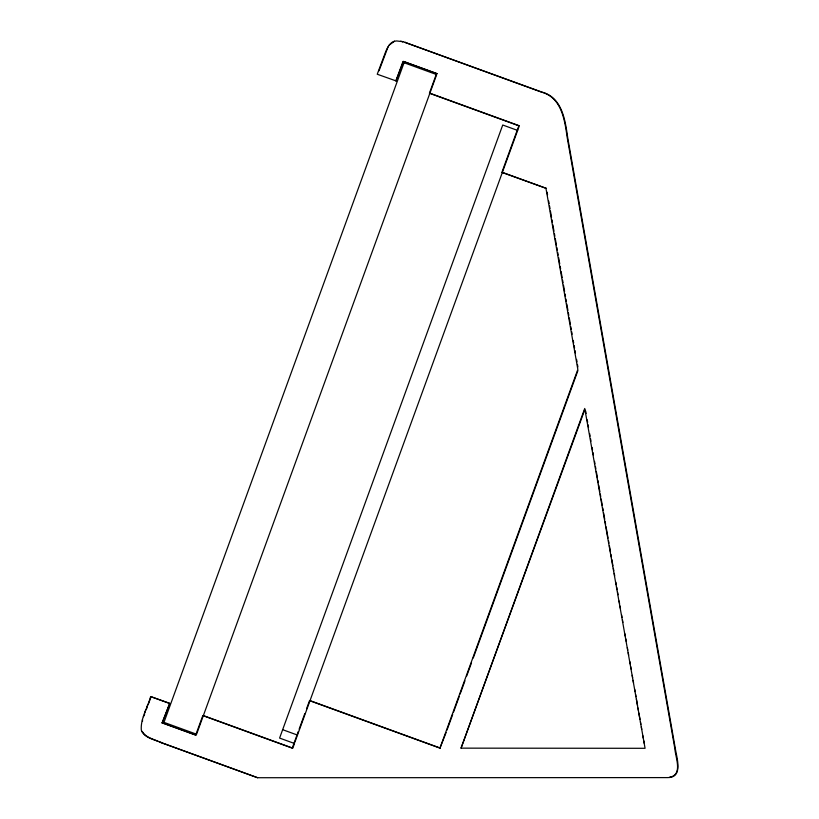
<?xml version="1.0" encoding="UTF-8"?>
<svg xmlns="http://www.w3.org/2000/svg" width="819" height="819" viewBox="0 0 819 819"><rect width="100%" height="100%" fill="white"/><g stroke="black" fill="none" stroke-linecap="round" stroke-linejoin="round"><path stroke-width="1.23" d="M670.177 777.262L669.696 777.262C683.118 774.784 675.429 757.524 674.876 748.761L567.239 137.766C564.711 120.209 561.762 97.41 541.339 92.066L405.036 42.393L541.82 92.066C562.244 97.41 565.192 120.209 567.721 137.766L675.358 748.761C676.842 758.169 683.415 777.855 667.413 777.6L257.586 777.722L161.026 742.557C154.228 739.362 144.236 738.083 141.308 730.108C140.418 718.324 147.717 707.636 150.635 696.57L169.748 703.347L162.142 722.921L169.748 703.347M142.516 721.334L142.496 719.604M144.625 714.547L143.407 716.707M146.642 708.875L147.246 705.886M148.147 704.719L151.116 696.57M402.999 61.445L395.874 81.009L403.48 61.445L437.018 73.659L403.48 61.445M202.385 716.717L195.68 735.124L162.142 722.921M436.537 73.659L429.412 93.223L518.847 125.798M298.29 731.51L292.24 748.136L202.805 715.56M299.15 729.135L304.781 713.697M306.501 708.947L309.531 700.634L439.957 748.126L446.13 732.503M518.407 126.986L501.883 172.379L546.447 188.431L502.364 172.379M294.881 742.198L519.338 125.778L429.893 93.223M439.957 748.126L577.845 369.42L545.966 188.431M447 730.098L452.692 714.465M453.572 712.059L459.264 696.437M460.135 694.031L464.957 680.804M466.707 675.992L471.519 662.766M473.269 657.964L577.897 370.628M461.056 748.146L584.735 408.476L645.075 748.3L461.056 748.146L584.776 409.684M396.355 81.009L377.242 74.232L385.821 51.351C387.786 46.714 390.827 40.858 396.672 40.95L402.928 41.697L400.604 41.206M379.013 70.803L388.073 46.826M394.533 41.206L389.209 45.076M145.792 709.868L144.513 713.472M141.83 731.613L142.311 731.613C145.506 737.213 152.426 738.799 157.934 741.226L157.453 741.226M161.026 742.557L257.586 777.722M402.436 41.697L405.518 42.393M517.639 130.436L502.733 125.01L279.596 738.073L294.502 743.498L292.813 748.156L203.368 715.601M310.012 700.634L440.438 748.126M282.647 729.678L297.553 735.104M150.635 696.57L169.267 703.347M162.623 722.921L196.161 735.124M159.121 741.666L161.507 742.557M547.112 192.199L547.553 194.717M548.658 201.003L549.109 203.511M549.549 206.03L549.989 208.538M550.429 211.056L551.535 217.342M551.986 219.85L552.426 222.369M552.866 224.877L553.972 231.163M554.422 233.681L554.862 236.189M555.302 238.708L556.408 244.994M556.859 247.502L557.299 250.02M557.739 252.528L558.179 255.047M558.63 257.555L559.735 263.841M560.176 266.359L560.616 268.867M561.066 271.386L562.172 277.672M562.612 280.18L563.052 282.698M563.492 285.207L564.608 291.492M565.049 294.011L565.489 296.519M565.929 299.037L566.379 301.546M566.82 304.064L567.925 310.35M568.366 312.858L568.816 315.376M569.256 317.895L570.362 324.17M570.802 326.689L571.242 329.207M571.693 331.715L572.133 334.234M573.239 340.509L573.679 343.028M574.129 345.546L574.569 348.055M575.01 350.573L575.45 353.081M576.566 359.367L577.006 361.885M577.446 364.394L577.886 366.912M585.657 410.995L586.097 413.513M587.213 419.809L587.653 422.328M588.093 424.846L588.544 427.364M589.649 433.65L590.089 436.169M590.53 438.687L590.98 441.206M592.086 447.502L592.526 450.01M592.976 452.528L593.417 455.047M594.522 461.343L594.973 463.861M595.413 466.38L595.853 468.898M596.304 471.406L597.409 477.702M597.85 480.221L598.3 482.739M598.74 485.257L599.846 491.543M600.286 494.062L600.736 496.58M601.177 499.099L602.282 505.395M602.733 507.913L603.173 510.432M603.613 512.94L604.729 519.236M605.169 521.754L605.61 524.273M606.06 526.791L608.046 538.114M608.497 540.632L608.937 543.151M609.377 545.669L610.493 551.965M610.933 554.473L611.373 556.992M611.824 559.51L612.929 565.806M613.37 568.325L613.82 570.843M614.26 573.361L614.7 575.87M615.806 582.166L616.257 584.684M616.697 587.203L617.137 589.721M617.587 592.239L618.028 594.748M619.133 601.044L619.584 603.562M620.024 606.08L620.464 608.599M621.58 614.895L622.02 617.403M622.46 619.922L622.911 622.44M624.897 633.773L625.347 636.281M625.788 638.8L626.228 641.318M627.344 647.614L627.784 650.132M628.224 652.651L628.675 655.169M629.78 661.455L630.221 663.974M630.671 666.492L631.111 669.01M632.217 675.306L632.657 677.815M633.107 680.333L633.548 682.851M634.653 689.148L635.104 691.666M635.544 694.184L635.984 696.703M636.435 699.211L637.54 705.507M637.981 708.025L638.431 710.544M638.871 713.062L639.977 719.348M640.427 721.867L640.867 724.385M641.308 726.903L641.748 729.422M642.864 735.718L643.304 738.236M643.744 740.745L644.195 743.263M404.064 62.725L163.974 722.358L196.58 734.234L436.67 74.59L404.064 62.725"/></g></svg>
